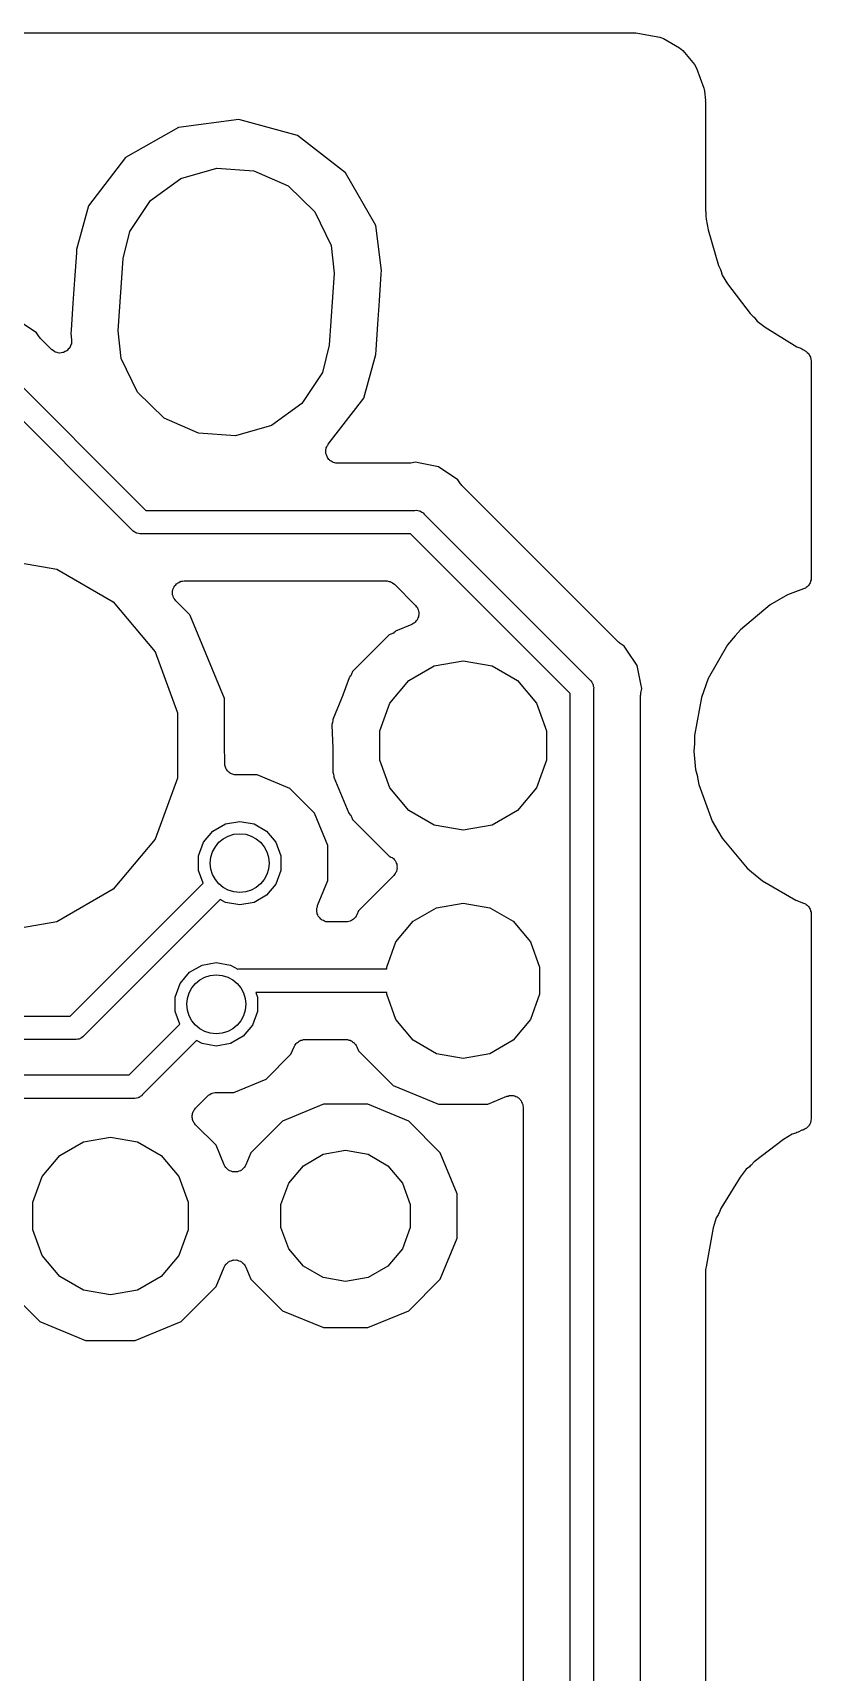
# Model space of a CAD drawing. Extents: x 240.1 to 314.9, y -176.2 to -102.8.
# Drawn here: x 306.5 to 314.91, y -120.5 to -102.79 of the extents above; entities that cross this region are included whole.
import ezdxf

# ---------------------------------------------------------------- set-up
doc = ezdxf.new("R2010")
doc.units = 0
doc.header["$MEASUREMENT"] = 0
doc.layers.add('BLACK', color=7, linetype='CONTINUOUS')

msp = doc.modelspace()

# ---------------------------------------------------------------- linework, layer by layer
at = {"layer": 'BLACK', "linetype": 'CONTINUOUS'}
for p, q in [((257.793, -102.793), (312.995, -102.793)), ((312.995, -102.793), (313.006, -102.795)), ((313.006, -102.795), (313.017, -102.795)), ((313.017, -102.795), (313.274, -102.84)), ((313.274, -102.84), (313.315, -102.855)), ((313.315, -102.855), (313.488, -102.955)), ((313.488, -102.955), (313.488, -102.955)), ((313.488, -102.955), (313.522, -102.983)), ((313.522, -102.983), (313.65, -103.136)), ((313.65, -103.136), (313.672, -103.174)), ((313.672, -103.174), (313.751, -103.391)), ((313.751, -103.391), (313.753, -103.407)), ((313.753, -103.407), (313.758, -103.423)), ((313.758, -103.423), (313.767, -103.524)), ((313.767, -103.524), (313.766, -103.529)), ((313.766, -103.529), (313.767, -103.535)), ((313.767, -103.535), (313.767, -104.703)), ((308.726, -103.731), (308.074, -103.814)), ((309.36, -103.903), (308.726, -103.731)), ((308.074, -103.814), (307.504, -104.141)), ((309.879, -104.304), (309.36, -103.903)), ((307.504, -104.141), (307.103, -104.66)), ((308.1, -104.367), (308.488, -104.256)), ((308.488, -104.256), (308.89, -104.284)), ((307.774, -104.605), (308.1, -104.367)), ((308.89, -104.284), (309.258, -104.447)), ((309.258, -104.447), (309.548, -104.727)), ((310.206, -104.874), (309.879, -104.304)), ((307.549, -104.939), (307.774, -104.605)), ((307.103, -104.66), (306.974, -105.134)), ((309.548, -104.727), (309.725, -105.089)), ((313.767, -104.703), (313.768, -104.707)), ((313.768, -104.707), (313.768, -104.717)), ((313.768, -104.717), (313.77, -104.726)), ((313.77, -104.726), (313.773, -104.775)), ((313.773, -104.775), (313.773, -104.776)), ((313.773, -104.776), (313.774, -104.797)), ((313.774, -104.797), (313.775, -104.805)), ((313.775, -104.805), (313.796, -104.921)), ((307.477, -105.232), (307.549, -104.939)), ((310.268, -105.361), (310.206, -104.874)), ((313.796, -104.921), (313.908, -105.306)), ((306.974, -105.134), (306.972, -105.17)), ((309.725, -105.089), (309.757, -105.389)), ((306.972, -105.17), (306.952, -105.46)), ((306.972, -105.17), (306.972, -105.17)), ((307.423, -106.011), (307.477, -105.232)), ((313.908, -105.306), (313.929, -105.348)), ((306.952, -105.46), (306.934, -105.713)), ((309.757, -105.389), (309.703, -106.168)), ((310.246, -105.687), (310.266, -105.397)), ((310.266, -105.397), (310.268, -105.361)), ((310.266, -105.397), (310.266, -105.397)), ((313.929, -105.348), (313.933, -105.36)), ((313.933, -105.36), (313.938, -105.371)), ((313.938, -105.371), (313.949, -105.411)), ((313.949, -105.411), (314.006, -105.504)), ((314.006, -105.504), (314.249, -105.823)), ((310.228, -105.94), (310.246, -105.687)), ((310.246, -105.687), (310.246, -105.687)), ((306.934, -105.713), (306.914, -106.003)), ((306.934, -105.713), (306.934, -105.713)), ((314.249, -105.823), (314.284, -105.855)), ((314.284, -105.855), (314.292, -105.865)), ((314.292, -105.865), (314.301, -105.874)), ((306.541, -106.032), (306.331, -105.892)), ((306.569, -106.075), (306.541, -106.032)), ((306.914, -106.003), (306.912, -106.039)), ((306.912, -106.039), (306.921, -106.108)), ((306.914, -106.003), (306.914, -106.003)), ((307.455, -106.311), (307.423, -106.011)), ((310.209, -106.216), (310.228, -105.94)), ((314.301, -105.874), (314.326, -105.907)), ((314.326, -105.907), (314.413, -105.973)), ((314.413, -105.973), (314.754, -106.183)), ((306.578, -106.084), (306.569, -106.075)), ((306.585, -106.094), (306.578, -106.084)), ((306.705, -106.214), (306.585, -106.094)), ((306.707, -106.215), (306.705, -106.214)), ((306.709, -106.217), (306.707, -106.215)), ((306.725, -106.228), (306.709, -106.217)), ((306.885, -106.211), (306.872, -106.225)), ((306.899, -106.197), (306.885, -106.211)), ((306.9, -106.195), (306.899, -106.197)), ((306.902, -106.193), (306.9, -106.195)), ((306.909, -106.175), (306.902, -106.193)), ((306.917, -106.157), (306.909, -106.175)), ((306.918, -106.154), (306.917, -106.157)), ((306.919, -106.152), (306.918, -106.154)), ((306.921, -106.113), (306.919, -106.132)), ((306.919, -106.132), (306.919, -106.152)), ((306.921, -106.108), (306.92, -106.11)), ((306.92, -106.11), (306.921, -106.113)), ((309.703, -106.168), (309.631, -106.461)), ((310.206, -106.266), (310.209, -106.216)), ((314.754, -106.183), (314.798, -106.2)), ((314.798, -106.2), (314.809, -106.207)), ((314.809, -106.207), (314.82, -106.212)), ((314.82, -106.212), (314.851, -106.231)), ((306.741, -106.239), (306.725, -106.228)), ((306.743, -106.24), (306.741, -106.239)), ((306.746, -106.241), (306.743, -106.24)), ((306.765, -106.245), (306.746, -106.241)), ((306.784, -106.251), (306.765, -106.245)), ((306.786, -106.25), (306.784, -106.251)), ((306.789, -106.251), (306.786, -106.25)), ((306.808, -106.248), (306.789, -106.251)), ((306.827, -106.247), (306.808, -106.248)), ((306.83, -106.246), (306.827, -106.247)), ((306.832, -106.245), (306.83, -106.246)), ((306.85, -106.236), (306.832, -106.245)), ((306.867, -106.228), (306.85, -106.236)), ((306.869, -106.226), (306.867, -106.228)), ((306.872, -106.225), (306.869, -106.226)), ((307.632, -106.673), (307.455, -106.311)), ((310.077, -106.74), (310.206, -106.266)), ((314.851, -106.231), (314.865, -106.244)), ((314.865, -106.244), (314.88, -106.257)), ((314.88, -106.257), (314.882, -106.259)), ((314.882, -106.259), (314.883, -106.26)), ((314.883, -106.26), (314.893, -106.278)), ((314.893, -106.278), (314.902, -106.295)), ((314.902, -106.295), (314.903, -106.297)), ((314.903, -106.297), (314.904, -106.3)), ((314.904, -106.3), (314.907, -106.319)), ((314.907, -106.319), (314.91, -106.338)), ((314.91, -106.338), (314.91, -108.679)), ((306.177, -106.404), (307.723, -107.95)), ((309.631, -106.461), (309.406, -106.795)), ((307.576, -108.163), (306.03, -106.617)), ((307.922, -106.953), (307.632, -106.673)), ((309.693, -107.237), (310.077, -106.74)), ((309.406, -106.795), (309.08, -107.033)), ((308.29, -107.116), (307.922, -106.953)), ((309.08, -107.033), (308.692, -107.144)), ((308.692, -107.144), (308.29, -107.116)), ((309.668, -107.293), (309.671, -107.285)), ((309.671, -107.285), (309.672, -107.276)), ((309.672, -107.276), (309.678, -107.264)), ((309.678, -107.264), (309.683, -107.251)), ((309.683, -107.251), (309.689, -107.245)), ((309.689, -107.245), (309.693, -107.237)), ((309.666, -107.32), (309.668, -107.307)), ((309.668, -107.328), (309.666, -107.32)), ((309.668, -107.307), (309.668, -107.293)), ((309.668, -107.337), (309.668, -107.328)), ((309.673, -107.35), (309.668, -107.337)), ((309.676, -107.363), (309.673, -107.35)), ((309.68, -107.37), (309.676, -107.363)), ((309.683, -107.378), (309.68, -107.37)), ((309.692, -107.389), (309.683, -107.378)), ((309.699, -107.4), (309.692, -107.389)), ((309.706, -107.406), (309.699, -107.4)), ((309.711, -107.412), (309.706, -107.406)), ((309.723, -107.419), (309.711, -107.412)), ((309.734, -107.427), (309.723, -107.419)), ((309.742, -107.43), (309.734, -107.427)), ((309.75, -107.434), (309.742, -107.43)), ((309.763, -107.437), (309.75, -107.434)), ((309.776, -107.441), (309.763, -107.437)), ((309.785, -107.441), (309.776, -107.441)), ((309.793, -107.442), (309.785, -107.441)), ((310.559, -107.442), (309.793, -107.442)), ((310.571, -107.44), (310.559, -107.442)), ((310.584, -107.44), (310.571, -107.44)), ((310.634, -107.43), (310.584, -107.44)), ((310.684, -107.44), (310.634, -107.43)), ((310.882, -107.479), (310.684, -107.44)), ((310.684, -107.44), (310.684, -107.44)), ((311.092, -107.619), (310.882, -107.479)), ((311.12, -107.662), (311.092, -107.619)), ((311.129, -107.671), (311.12, -107.662)), ((311.136, -107.681), (311.129, -107.671)), ((312.828, -109.373), (311.136, -107.681)), ((307.723, -107.95), (310.629, -107.95)), ((310.629, -107.95), (310.645, -107.949)), ((310.645, -107.949), (310.662, -107.953)), ((310.662, -107.953), (310.678, -107.956)), ((310.678, -107.956), (310.683, -107.959)), ((310.683, -107.959), (310.689, -107.96)), ((310.689, -107.96), (310.703, -107.97)), ((310.703, -107.97), (310.717, -107.978)), ((310.717, -107.978), (310.728, -107.991)), ((310.728, -107.991), (312.518, -109.781)), ((307.587, -108.176), (307.576, -108.163)), ((307.602, -108.184), (307.587, -108.176)), ((307.615, -108.194), (307.602, -108.184)), ((307.621, -108.195), (307.615, -108.194)), ((307.626, -108.198), (307.621, -108.195)), ((307.642, -108.201), (307.626, -108.198)), ((307.659, -108.205), (307.642, -108.201)), ((307.676, -108.204), (307.659, -108.205)), ((310.582, -108.204), (307.676, -108.204)), ((312.305, -109.927), (310.582, -108.204)), ((306.07, -108.465), (306.762, -108.587)), ((306.762, -108.587), (307.371, -108.939)), ((314.908, -108.701), (314.904, -108.712)), ((314.91, -108.679), (314.908, -108.69)), ((314.908, -108.69), (314.908, -108.701)), ((308.01, -108.85), (308.012, -108.834)), ((308.012, -108.855), (308.01, -108.85)), ((308.012, -108.817), (308.014, -108.812)), ((308.012, -108.834), (308.012, -108.817)), ((308.012, -108.861), (308.012, -108.855)), ((308.017, -108.877), (308.012, -108.861)), ((308.014, -108.806), (308.021, -108.791)), ((308.014, -108.812), (308.014, -108.806)), ((308.022, -108.893), (308.017, -108.877)), ((308.021, -108.791), (308.027, -108.775)), ((308.027, -108.775), (308.03, -108.771)), ((308.03, -108.771), (308.033, -108.766)), ((308.033, -108.766), (308.045, -108.754)), ((308.045, -108.754), (308.055, -108.742)), ((308.055, -108.742), (308.06, -108.739)), ((308.06, -108.739), (308.064, -108.735)), ((308.064, -108.735), (308.079, -108.728)), ((308.079, -108.728), (308.093, -108.72)), ((308.093, -108.72), (308.099, -108.719)), ((308.099, -108.719), (308.104, -108.716)), ((308.104, -108.716), (308.12, -108.715)), ((308.12, -108.715), (308.137, -108.712)), ((308.137, -108.712), (310.319, -108.712)), ((310.319, -108.712), (310.324, -108.713)), ((310.324, -108.713), (310.33, -108.712)), ((310.33, -108.712), (310.346, -108.717)), ((310.346, -108.717), (310.362, -108.72)), ((310.362, -108.72), (310.367, -108.722)), ((310.367, -108.722), (310.372, -108.724)), ((310.372, -108.724), (310.386, -108.733)), ((310.386, -108.733), (310.4, -108.742)), ((310.4, -108.742), (310.404, -108.746)), ((310.404, -108.746), (310.408, -108.749)), ((310.408, -108.749), (310.635, -108.976)), ((314.653, -108.862), (314.466, -108.97)), ((314.826, -108.799), (314.653, -108.862)), ((314.836, -108.793), (314.826, -108.799)), ((314.847, -108.789), (314.836, -108.793)), ((314.855, -108.782), (314.847, -108.789)), ((314.865, -108.777), (314.855, -108.782)), ((314.872, -108.768), (314.865, -108.777)), ((314.88, -108.761), (314.872, -108.768)), ((314.886, -108.751), (314.88, -108.761)), ((314.893, -108.743), (314.886, -108.751)), ((314.897, -108.732), (314.893, -108.743)), ((314.902, -108.723), (314.897, -108.732)), ((314.904, -108.712), (314.902, -108.723)), ((307.371, -108.939), (307.823, -109.478)), ((308.025, -108.897), (308.022, -108.893)), ((308.027, -108.902), (308.025, -108.897)), ((308.038, -108.915), (308.027, -108.902)), ((308.047, -108.929), (308.038, -108.915)), ((308.196, -109.078), (308.047, -108.929)), ((310.635, -108.976), (310.643, -108.987)), ((310.643, -108.987), (310.652, -108.997)), ((310.652, -108.997), (310.656, -109.005)), ((310.656, -109.005), (310.66, -109.012)), ((310.66, -109.012), (310.664, -109.025)), ((310.664, -109.025), (310.669, -109.038)), ((310.669, -109.038), (310.67, -109.047)), ((310.67, -109.047), (310.672, -109.055)), ((310.672, -109.055), (310.671, -109.068)), ((314.466, -108.97), (314.145, -109.239)), ((308.197, -109.08), (308.196, -109.078)), ((308.201, -109.087), (308.197, -109.08)), ((308.572, -109.981), (308.201, -109.087)), ((310.594, -109.183), (310.421, -109.255)), ((310.606, -109.176), (310.594, -109.183)), ((310.618, -109.17), (310.606, -109.176)), ((310.624, -109.164), (310.618, -109.17)), ((310.631, -109.159), (310.624, -109.164)), ((310.639, -109.148), (310.631, -109.159)), ((310.649, -109.139), (310.639, -109.148)), ((310.653, -109.131), (310.649, -109.139)), ((310.658, -109.124), (310.653, -109.131)), ((310.662, -109.111), (310.658, -109.124)), ((310.668, -109.099), (310.662, -109.111)), ((310.669, -109.09), (310.668, -109.099)), ((310.671, -109.082), (310.669, -109.09)), ((310.671, -109.068), (310.671, -109.082)), ((310.352, -109.296), (309.956, -109.692)), ((310.379, -109.284), (310.352, -109.296)), ((310.387, -109.279), (310.379, -109.284)), ((310.397, -109.275), (310.387, -109.279)), ((310.406, -109.267), (310.397, -109.275)), ((310.416, -109.261), (310.406, -109.267)), ((310.421, -109.255), (310.416, -109.261)), ((312.838, -109.38), (312.828, -109.373)), ((312.847, -109.388), (312.838, -109.38)), ((312.89, -109.417), (312.847, -109.388)), ((314.006, -109.404), (313.797, -109.767)), ((314.09, -109.305), (314.006, -109.404)), ((314.145, -109.239), (314.09, -109.305)), ((314.09, -109.305), (314.09, -109.305)), ((307.823, -109.478), (308.064, -110.138)), ((310.837, -109.63), (311.15, -109.575)), ((311.15, -109.575), (311.463, -109.63)), ((312.918, -109.459), (312.89, -109.417)), ((313.029, -109.625), (312.918, -109.459)), ((312.918, -109.459), (312.918, -109.459)), ((309.917, -109.759), (309.838, -109.976)), ((309.921, -109.756), (309.917, -109.759)), ((309.927, -109.746), (309.921, -109.756)), ((309.935, -109.737), (309.927, -109.746)), ((309.939, -109.727), (309.935, -109.737)), ((309.944, -109.719), (309.939, -109.727)), ((309.956, -109.692), (309.944, -109.719)), ((310.562, -109.789), (310.837, -109.63)), ((311.463, -109.63), (311.738, -109.789)), ((313.03, -109.627), (313.029, -109.625)), ((313.029, -109.625), (313.029, -109.625)), ((313.069, -109.824), (313.03, -109.627)), ((310.358, -110.033), (310.562, -109.789)), ((311.738, -109.789), (311.942, -110.033)), ((312.305, -126.257), (312.305, -109.927)), ((312.518, -109.781), (312.531, -109.792)), ((312.531, -109.792), (312.539, -109.806)), ((312.539, -109.806), (312.549, -109.82)), ((312.549, -109.82), (312.55, -109.826)), ((312.55, -109.826), (312.553, -109.831)), ((312.553, -109.831), (312.556, -109.847)), ((312.556, -109.847), (312.56, -109.863)), ((312.56, -109.863), (312.559, -109.88)), ((312.559, -109.88), (312.559, -126.304)), ((313.067, -109.95), (313.069, -109.937)), ((313.079, -109.875), (313.069, -109.824)), ((313.069, -109.824), (313.069, -109.824)), ((313.069, -109.925), (313.079, -109.875)), ((313.069, -109.937), (313.069, -109.925)), ((313.797, -109.767), (313.723, -109.97)), ((308.572, -110.479), (308.572, -109.981)), ((309.836, -109.981), (309.741, -110.21)), ((309.837, -109.978), (309.836, -109.981)), ((309.838, -109.976), (309.837, -109.978)), ((310.249, -110.331), (310.358, -110.033)), ((311.942, -110.033), (312.051, -110.331)), ((313.067, -126.235), (313.067, -109.95)), ((313.723, -109.97), (313.65, -110.382)), ((308.064, -110.138), (308.064, -110.842)), ((309.733, -110.261), (309.731, -110.269)), ((309.731, -110.269), (309.741, -110.517)), ((309.737, -110.24), (309.733, -110.261)), ((309.733, -110.261), (309.733, -110.261)), ((309.733, -110.261), (309.733, -110.261)), ((309.741, -110.218), (309.737, -110.24)), ((309.741, -110.21), (309.741, -110.218)), ((309.741, -110.218), (309.741, -110.218)), ((309.741, -110.218), (309.741, -110.218)), ((310.249, -110.649), (310.249, -110.331)), ((312.051, -110.331), (312.051, -110.649)), ((313.65, -110.472), (313.643, -110.55)), ((313.65, -110.461), (313.649, -110.466)), ((313.649, -110.466), (313.65, -110.472)), ((313.65, -110.382), (313.65, -110.461)), ((308.572, -110.48), (308.572, -110.479)), ((308.574, -110.682), (308.572, -110.48)), ((308.572, -110.48), (308.572, -110.48)), ((309.741, -110.517), (309.741, -110.52)), ((309.741, -110.52), (309.741, -110.522)), ((309.741, -110.522), (309.741, -110.77)), ((310.358, -110.947), (310.249, -110.649)), ((312.051, -110.649), (311.942, -110.947)), ((313.643, -110.55), (313.66, -110.748)), ((308.575, -110.692), (308.574, -110.682)), ((308.575, -110.703), (308.575, -110.692)), ((308.579, -110.713), (308.575, -110.703)), ((308.582, -110.725), (308.579, -110.713)), ((308.587, -110.734), (308.582, -110.725)), ((308.591, -110.744), (308.587, -110.734)), ((308.598, -110.753), (308.591, -110.744)), ((308.604, -110.763), (308.598, -110.753)), ((308.612, -110.77), (308.604, -110.763)), ((308.619, -110.778), (308.612, -110.77)), ((308.629, -110.784), (308.619, -110.778)), ((308.638, -110.791), (308.629, -110.784)), ((308.648, -110.795), (308.638, -110.791)), ((308.657, -110.8), (308.648, -110.795)), ((308.669, -110.802), (308.657, -110.8)), ((308.68, -110.806), (308.669, -110.802)), ((308.69, -110.806), (308.68, -110.806)), ((308.701, -110.807), (308.69, -110.806)), ((308.926, -110.807), (308.701, -110.807)), ((309.277, -110.953), (308.926, -110.807)), ((309.741, -110.77), (309.744, -110.778)), ((309.744, -110.778), (309.744, -110.778)), ((309.744, -110.778), (309.744, -110.778)), ((309.744, -110.778), (309.749, -110.8)), ((309.749, -110.8), (309.754, -110.821)), ((309.754, -110.821), (309.754, -110.821)), ((309.754, -110.821), (309.754, -110.821)), ((309.754, -110.821), (309.754, -110.832)), ((313.66, -110.748), (313.681, -110.824)), ((313.681, -110.824), (313.681, -110.829)), ((308.064, -110.842), (307.823, -111.502)), ((309.544, -111.22), (309.277, -110.953)), ((309.754, -110.832), (309.915, -111.219)), ((310.562, -111.191), (310.358, -110.947)), ((311.942, -110.947), (311.738, -111.191)), ((313.681, -110.829), (313.683, -110.835)), ((313.683, -110.835), (313.697, -110.912)), ((313.697, -110.912), (313.84, -111.305)), ((308.447, -111.414), (308.583, -111.336)), ((308.583, -111.336), (308.737, -111.309)), ((308.737, -111.309), (308.891, -111.336)), ((308.891, -111.336), (309.027, -111.414)), ((309.69, -111.571), (309.544, -111.22)), ((309.915, -111.219), (309.921, -111.224)), ((309.921, -111.224), (309.927, -111.234)), ((309.927, -111.234), (309.935, -111.243)), ((309.935, -111.243), (309.939, -111.253)), ((309.939, -111.253), (309.944, -111.261)), ((309.944, -111.261), (309.956, -111.288)), ((309.956, -111.288), (310.352, -111.684)), ((310.837, -111.35), (310.562, -111.191)), ((311.15, -111.405), (310.837, -111.35)), ((311.463, -111.35), (311.15, -111.405)), ((311.738, -111.191), (311.463, -111.35)), ((313.84, -111.305), (313.901, -111.411)), ((307.823, -111.502), (307.371, -112.041)), ((308.292, -111.682), (308.346, -111.534)), ((308.346, -111.534), (308.447, -111.414)), ((309.027, -111.414), (309.128, -111.534)), ((309.128, -111.534), (309.181, -111.682)), ((313.901, -111.411), (313.948, -111.492)), ((313.948, -111.492), (314.217, -111.813)), ((308.292, -111.838), (308.292, -111.682)), ((309.181, -111.682), (309.181, -111.838)), ((309.69, -111.949), (309.69, -111.571)), ((310.352, -111.684), (310.359, -111.687)), ((310.359, -111.687), (310.37, -111.695)), ((310.37, -111.695), (310.383, -111.7)), ((310.383, -111.7), (310.389, -111.706)), ((310.389, -111.706), (310.396, -111.711)), ((310.396, -111.711), (310.404, -111.722)), ((308.342, -111.975), (308.292, -111.838)), ((309.181, -111.838), (309.128, -111.986)), ((310.408, -111.883), (310.4, -111.894)), ((310.404, -111.722), (310.414, -111.732)), ((310.417, -111.873), (310.408, -111.883)), ((310.414, -111.732), (310.418, -111.739)), ((310.42, -111.865), (310.417, -111.873)), ((310.418, -111.739), (310.423, -111.746)), ((310.425, -111.858), (310.42, -111.865)), ((310.423, -111.746), (310.427, -111.759)), ((310.429, -111.845), (310.425, -111.858)), ((310.427, -111.759), (310.433, -111.772)), ((310.434, -111.832), (310.429, -111.845)), ((310.433, -111.772), (310.433, -111.78)), ((310.433, -111.78), (310.436, -111.788)), ((310.437, -111.816), (310.434, -111.824)), ((310.434, -111.824), (310.434, -111.832)), ((310.436, -111.788), (310.435, -111.802)), ((310.435, -111.802), (310.437, -111.816)), ((314.217, -111.813), (314.264, -111.853)), ((314.264, -111.853), (314.264, -111.853)), ((314.264, -111.853), (314.382, -111.952)), ((307.371, -112.041), (306.762, -112.393)), ((306.906, -113.411), (308.342, -111.975)), ((309.128, -111.986), (309.027, -112.106)), ((309.578, -112.219), (309.69, -111.949)), ((310.4, -111.894), (310.02, -112.275)), ((314.382, -111.952), (314.745, -112.161)), ((308.525, -112.151), (307.053, -113.624)), ((308.583, -112.184), (308.525, -112.151)), ((308.737, -112.211), (308.583, -112.184)), ((308.891, -112.184), (308.737, -112.211)), ((309.027, -112.106), (308.891, -112.184)), ((309.57, -112.246), (309.575, -112.233)), ((309.575, -112.233), (309.578, -112.219)), ((310.611, -112.388), (310.863, -112.242)), ((310.863, -112.242), (311.15, -112.192)), ((311.15, -112.192), (311.437, -112.242)), ((311.437, -112.242), (311.689, -112.388)), ((314.745, -112.161), (314.826, -112.191)), ((314.826, -112.191), (314.836, -112.196)), ((314.836, -112.196), (314.847, -112.2)), ((314.847, -112.2), (314.855, -112.207)), ((314.855, -112.207), (314.865, -112.213)), ((314.865, -112.213), (314.872, -112.221)), ((314.872, -112.221), (314.88, -112.228)), ((314.88, -112.228), (314.886, -112.238)), ((314.886, -112.238), (314.893, -112.247)), ((306.762, -112.393), (306.07, -112.515)), ((309.568, -112.262), (309.57, -112.254)), ((309.57, -112.276), (309.568, -112.262)), ((309.57, -112.254), (309.57, -112.246)), ((309.57, -112.29), (309.57, -112.276)), ((309.573, -112.298), (309.57, -112.29)), ((309.574, -112.306), (309.573, -112.298)), ((309.58, -112.318), (309.574, -112.306)), ((309.585, -112.331), (309.58, -112.318)), ((309.59, -112.338), (309.585, -112.331)), ((309.594, -112.345), (309.59, -112.338)), ((309.604, -112.355), (309.594, -112.345)), ((309.613, -112.365), (309.604, -112.355)), ((309.621, -112.369), (309.613, -112.365)), ((309.627, -112.375), (309.621, -112.369)), ((309.64, -112.38), (309.627, -112.375)), ((309.652, -112.387), (309.64, -112.38)), ((309.66, -112.389), (309.652, -112.387)), ((309.668, -112.392), (309.66, -112.389)), ((309.681, -112.393), (309.668, -112.392)), ((309.695, -112.395), (309.681, -112.393)), ((309.885, -112.395), (309.695, -112.395)), ((309.893, -112.394), (309.885, -112.395)), ((309.901, -112.394), (309.893, -112.394)), ((309.915, -112.39), (309.901, -112.394)), ((309.928, -112.387), (309.915, -112.39)), ((309.935, -112.383), (309.928, -112.387)), ((309.943, -112.381), (309.935, -112.383)), ((309.954, -112.372), (309.943, -112.381)), ((309.966, -112.365), (309.954, -112.372)), ((309.972, -112.359), (309.966, -112.365)), ((309.978, -112.354), (309.972, -112.359)), ((309.986, -112.342), (309.978, -112.354)), ((309.995, -112.331), (309.986, -112.342)), ((309.998, -112.324), (309.995, -112.331)), ((310.002, -112.317), (309.998, -112.324)), ((310.02, -112.275), (310.002, -112.317)), ((310.424, -112.611), (310.611, -112.388)), ((311.689, -112.388), (311.876, -112.611)), ((314.893, -112.247), (314.897, -112.257)), ((314.897, -112.257), (314.902, -112.267)), ((314.902, -112.267), (314.904, -112.278)), ((314.904, -112.278), (314.908, -112.288)), ((314.908, -112.288), (314.908, -112.299)), ((314.908, -112.299), (314.91, -112.31)), ((314.91, -112.31), (314.91, -114.52)), ((310.325, -112.884), (310.424, -112.611)), ((311.876, -112.611), (311.976, -112.884)), ((308.092, -113.058), (308.193, -112.938)), ((308.193, -112.938), (308.329, -112.86)), ((308.329, -112.86), (308.483, -112.833)), ((308.483, -112.833), (308.637, -112.86)), ((308.637, -112.86), (308.715, -112.904)), ((308.715, -112.904), (308.726, -112.902)), ((308.726, -112.902), (308.743, -112.903)), ((308.743, -112.903), (310.325, -112.903)), ((310.325, -112.903), (310.325, -112.884)), ((311.976, -112.884), (311.976, -113.176)), ((308.038, -113.206), (308.092, -113.058)), ((308.038, -113.362), (308.038, -113.206)), ((310.325, -113.157), (308.91, -113.157)), ((308.91, -113.157), (308.928, -113.206)), ((308.928, -113.206), (308.928, -113.362)), ((310.325, -113.176), (310.325, -113.157)), ((310.424, -113.449), (310.325, -113.176)), ((311.976, -113.176), (311.876, -113.449)), ((305.361, -113.411), (306.906, -113.411)), ((308.088, -113.499), (308.038, -113.362)), ((308.928, -113.362), (308.874, -113.51)), ((310.611, -113.672), (310.424, -113.449)), ((311.876, -113.449), (311.689, -113.672)), ((307.003, -113.659), (306.986, -113.662)), ((307.008, -113.656), (307.003, -113.659)), ((307.013, -113.655), (307.008, -113.656)), ((307.027, -113.645), (307.013, -113.655)), ((307.042, -113.637), (307.027, -113.645)), ((307.053, -113.624), (307.042, -113.637)), ((307.541, -114.046), (308.088, -113.499)), ((308.773, -113.63), (308.637, -113.708)), ((308.874, -113.51), (308.773, -113.63)), ((306.953, -113.665), (305.314, -113.665)), ((306.97, -113.666), (306.953, -113.665)), ((306.986, -113.662), (306.97, -113.666)), ((308.271, -113.675), (307.688, -114.259)), ((308.329, -113.708), (308.271, -113.675)), ((308.483, -113.735), (308.329, -113.708)), ((308.637, -113.708), (308.483, -113.735)), ((309.023, -114.091), (309.29, -113.824)), ((309.29, -113.824), (309.324, -113.743)), ((309.324, -113.743), (309.328, -113.736)), ((309.328, -113.736), (309.331, -113.728)), ((309.331, -113.728), (309.34, -113.718)), ((309.34, -113.718), (309.347, -113.706)), ((309.347, -113.706), (309.354, -113.701)), ((309.354, -113.701), (309.359, -113.695)), ((309.359, -113.695), (309.371, -113.688)), ((309.371, -113.688), (309.382, -113.679)), ((309.382, -113.679), (309.39, -113.677)), ((309.39, -113.677), (309.398, -113.673)), ((309.398, -113.673), (309.411, -113.67)), ((309.411, -113.67), (309.424, -113.666)), ((309.424, -113.666), (309.433, -113.666)), ((309.433, -113.666), (309.441, -113.665)), ((309.441, -113.665), (309.885, -113.665)), ((309.885, -113.665), (309.893, -113.666)), ((309.893, -113.666), (309.901, -113.666)), ((309.901, -113.666), (309.915, -113.67)), ((309.915, -113.67), (309.928, -113.673)), ((309.928, -113.673), (309.935, -113.677)), ((309.935, -113.677), (309.943, -113.679)), ((309.943, -113.679), (309.954, -113.688)), ((309.954, -113.688), (309.966, -113.695)), ((309.966, -113.695), (309.972, -113.701)), ((309.972, -113.701), (309.978, -113.706)), ((309.978, -113.706), (309.986, -113.718)), ((309.986, -113.718), (309.995, -113.728)), ((309.995, -113.728), (309.998, -113.736)), ((309.998, -113.736), (310.002, -113.743)), ((310.002, -113.743), (310.02, -113.785)), ((310.02, -113.785), (310.395, -114.16)), ((310.863, -113.818), (310.611, -113.672)), ((311.15, -113.868), (310.863, -113.818)), ((311.437, -113.818), (311.15, -113.868)), ((311.689, -113.672), (311.437, -113.818)), ((301.758, -114.046), (307.541, -114.046)), ((308.672, -114.236), (309.023, -114.091)), ((310.395, -114.16), (310.885, -114.363)), ((307.588, -114.3), (301.805, -114.3)), ((307.605, -114.301), (307.588, -114.3)), ((307.621, -114.297), (307.605, -114.301)), ((307.638, -114.294), (307.621, -114.297)), ((307.643, -114.291), (307.638, -114.294)), ((307.649, -114.29), (307.643, -114.291)), ((307.662, -114.28), (307.649, -114.29)), ((307.677, -114.272), (307.662, -114.28)), ((307.688, -114.259), (307.677, -114.272)), ((308.259, -114.406), (308.391, -114.274)), ((308.391, -114.274), (308.396, -114.27)), ((308.396, -114.27), (308.399, -114.266)), ((308.399, -114.266), (308.414, -114.258)), ((308.414, -114.258), (308.427, -114.248)), ((308.427, -114.248), (308.433, -114.247)), ((308.433, -114.247), (308.438, -114.244)), ((308.438, -114.244), (308.454, -114.241)), ((308.454, -114.241), (308.47, -114.237)), ((308.47, -114.237), (308.476, -114.237)), ((308.476, -114.237), (308.481, -114.236)), ((308.481, -114.236), (308.672, -114.236)), ((309.64, -114.363), (309.197, -114.547)), ((310.12, -114.363), (309.64, -114.363)), ((310.563, -114.547), (310.12, -114.363)), ((310.885, -114.363), (311.415, -114.363)), ((311.415, -114.363), (311.621, -114.278)), ((311.621, -114.278), (311.635, -114.275)), ((311.635, -114.275), (311.648, -114.27)), ((311.648, -114.27), (311.656, -114.27)), ((311.656, -114.27), (311.664, -114.269)), ((311.664, -114.269), (311.678, -114.27)), ((311.678, -114.27), (311.692, -114.27)), ((311.692, -114.27), (311.7, -114.273)), ((311.7, -114.273), (311.708, -114.274)), ((311.708, -114.274), (311.72, -114.281)), ((311.72, -114.281), (311.733, -114.285)), ((311.733, -114.285), (311.74, -114.291)), ((311.74, -114.291), (311.747, -114.295)), ((311.747, -114.295), (311.757, -114.305)), ((311.757, -114.305), (311.767, -114.314)), ((311.767, -114.314), (311.771, -114.321)), ((311.771, -114.321), (311.777, -114.327)), ((311.777, -114.327), (311.782, -114.34)), ((311.782, -114.34), (311.789, -114.352)), ((311.789, -114.352), (311.791, -114.36)), ((311.791, -114.36), (311.794, -114.368)), ((308.223, -114.485), (308.225, -114.474)), ((308.223, -114.496), (308.223, -114.485)), ((308.223, -114.507), (308.223, -114.496)), ((308.225, -114.517), (308.223, -114.507)), ((308.225, -114.474), (308.226, -114.463)), ((308.226, -114.528), (308.225, -114.517)), ((308.226, -114.463), (308.231, -114.453)), ((308.231, -114.539), (308.226, -114.528)), ((308.231, -114.453), (308.234, -114.442)), ((308.234, -114.549), (308.231, -114.539)), ((308.234, -114.442), (308.24, -114.433)), ((308.24, -114.433), (308.245, -114.423)), ((308.245, -114.423), (308.253, -114.415)), ((308.253, -114.415), (308.259, -114.406)), ((311.794, -114.368), (311.794, -114.382)), ((311.794, -114.382), (311.797, -114.395)), ((311.797, -114.395), (311.797, -125.994)), ((314.907, -114.535), (314.906, -114.551)), ((314.91, -114.52), (314.907, -114.535)), ((307.049, -114.77), (307.34, -114.719)), ((307.34, -114.719), (307.631, -114.77)), ((308.24, -114.558), (308.234, -114.549)), ((308.245, -114.568), (308.24, -114.558)), ((308.253, -114.576), (308.245, -114.568)), ((308.259, -114.585), (308.253, -114.576)), ((308.481, -114.807), (308.259, -114.585)), ((309.197, -114.547), (308.857, -114.887)), ((310.903, -114.887), (310.563, -114.547)), ((314.705, -114.686), (314.612, -114.743)), ((314.745, -114.675), (314.705, -114.686)), ((314.756, -114.67), (314.745, -114.675)), ((314.768, -114.666), (314.756, -114.67)), ((314.81, -114.645), (314.768, -114.666)), ((314.818, -114.642), (314.81, -114.645)), ((314.832, -114.636), (314.818, -114.642)), ((314.846, -114.63), (314.832, -114.636)), ((314.852, -114.626), (314.846, -114.63)), ((314.858, -114.623), (314.852, -114.626)), ((314.869, -114.612), (314.858, -114.623)), ((314.88, -114.602), (314.869, -114.612)), ((314.884, -114.596), (314.88, -114.602)), ((314.888, -114.591), (314.884, -114.596)), ((314.895, -114.577), (314.888, -114.591)), ((314.902, -114.564), (314.895, -114.577)), ((314.904, -114.557), (314.902, -114.564)), ((314.906, -114.551), (314.904, -114.557)), ((306.793, -114.918), (307.049, -114.77)), ((307.631, -114.77), (307.887, -114.918)), ((308.568, -115.018), (308.481, -114.807)), ((308.857, -114.887), (308.803, -115.018)), ((309.637, -114.903), (309.88, -114.861)), ((309.88, -114.861), (310.123, -114.903)), ((311.087, -115.33), (310.903, -114.887)), ((314.612, -114.743), (314.293, -114.986)), ((306.603, -115.144), (306.793, -114.918)), ((307.887, -114.918), (308.077, -115.144)), ((308.577, -115.032), (308.568, -115.018)), ((308.585, -115.046), (308.577, -115.032)), ((308.589, -115.05), (308.585, -115.046)), ((308.592, -115.055), (308.589, -115.05)), ((308.605, -115.065), (308.592, -115.055)), ((308.617, -115.076), (308.605, -115.065)), ((308.766, -115.065), (308.754, -115.076)), ((308.779, -115.055), (308.766, -115.065)), ((308.782, -115.05), (308.779, -115.055)), ((308.786, -115.046), (308.782, -115.05)), ((308.794, -115.032), (308.786, -115.046)), ((308.803, -115.018), (308.794, -115.032)), ((309.266, -115.215), (309.424, -115.027)), ((309.424, -115.027), (309.637, -114.903)), ((310.123, -114.903), (310.336, -115.027)), ((310.336, -115.027), (310.494, -115.215)), ((314.209, -115.063), (314.143, -115.15)), ((314.242, -115.038), (314.209, -115.063)), ((314.251, -115.029), (314.242, -115.038)), ((314.261, -115.021), (314.251, -115.029)), ((314.293, -114.986), (314.261, -115.021)), ((306.502, -115.422), (306.603, -115.144)), ((308.077, -115.144), (308.178, -115.422)), ((308.623, -115.078), (308.617, -115.076)), ((308.627, -115.082), (308.623, -115.078)), ((308.643, -115.087), (308.627, -115.082)), ((308.658, -115.093), (308.643, -115.087)), ((308.664, -115.093), (308.658, -115.093)), ((308.669, -115.095), (308.664, -115.093)), ((308.686, -115.094), (308.669, -115.095)), ((308.702, -115.095), (308.686, -115.094)), ((308.708, -115.093), (308.702, -115.095)), ((308.713, -115.093), (308.708, -115.093)), ((308.728, -115.087), (308.713, -115.093)), ((308.744, -115.082), (308.728, -115.087)), ((308.749, -115.078), (308.744, -115.082)), ((308.754, -115.076), (308.749, -115.078)), ((309.181, -115.447), (309.266, -115.215)), ((310.494, -115.215), (310.578, -115.447)), ((314.143, -115.15), (313.933, -115.491)), ((306.502, -115.718), (306.502, -115.422)), ((308.178, -115.422), (308.178, -115.718)), ((311.087, -115.81), (311.087, -115.33)), ((309.181, -115.693), (309.181, -115.447)), ((310.578, -115.447), (310.578, -115.693)), ((313.882, -115.592), (313.852, -115.697)), ((313.904, -115.557), (313.882, -115.592)), ((313.909, -115.546), (313.904, -115.557)), ((313.916, -115.535), (313.909, -115.546)), ((313.933, -115.491), (313.916, -115.535)), ((306.603, -115.996), (306.502, -115.718)), ((308.178, -115.718), (308.077, -115.996)), ((309.266, -115.925), (309.181, -115.693)), ((310.578, -115.693), (310.494, -115.925)), ((313.852, -115.697), (313.777, -116.099)), ((309.424, -116.113), (309.266, -115.925)), ((310.494, -115.925), (310.336, -116.113)), ((310.903, -116.253), (311.087, -115.81)), ((306.793, -116.222), (306.603, -115.996)), ((308.077, -115.996), (307.887, -116.222)), ((308.481, -116.333), (308.568, -116.122)), ((308.568, -116.122), (308.577, -116.108)), ((308.577, -116.108), (308.585, -116.094)), ((308.585, -116.094), (308.589, -116.09)), ((308.589, -116.09), (308.592, -116.085)), ((308.592, -116.085), (308.605, -116.075)), ((308.605, -116.075), (308.617, -116.064)), ((308.617, -116.064), (308.623, -116.062)), ((308.623, -116.062), (308.627, -116.058)), ((308.627, -116.058), (308.643, -116.053)), ((308.643, -116.053), (308.658, -116.047)), ((308.658, -116.047), (308.664, -116.047)), ((308.664, -116.047), (308.669, -116.045)), ((308.669, -116.045), (308.686, -116.046)), ((308.686, -116.046), (308.702, -116.045)), ((308.702, -116.045), (308.708, -116.047)), ((308.708, -116.047), (308.713, -116.047)), ((308.713, -116.047), (308.728, -116.053)), ((308.728, -116.053), (308.744, -116.058)), ((308.744, -116.058), (308.749, -116.062)), ((308.749, -116.062), (308.754, -116.064)), ((308.754, -116.064), (308.766, -116.075)), ((308.766, -116.075), (308.779, -116.085)), ((308.779, -116.085), (308.782, -116.09)), ((308.782, -116.09), (308.786, -116.094)), ((308.786, -116.094), (308.794, -116.108)), ((308.794, -116.108), (308.803, -116.122)), ((308.803, -116.122), (308.857, -116.253)), ((309.637, -116.236), (309.424, -116.113)), ((310.336, -116.113), (310.123, -116.236)), ((313.777, -116.1), (313.767, -116.15)), ((313.777, -116.099), (313.777, -116.1)), ((313.777, -116.1), (313.777, -116.1)), ((307.049, -116.37), (306.793, -116.222)), ((307.887, -116.222), (307.631, -116.37)), ((308.857, -116.253), (309.197, -116.593)), ((309.88, -116.279), (309.637, -116.236)), ((310.123, -116.236), (309.88, -116.279)), ((310.563, -116.593), (310.903, -116.253)), ((313.767, -116.15), (313.767, -123.753)), ((306.199, -116.333), (306.577, -116.711)), ((307.34, -116.421), (307.049, -116.37)), ((307.631, -116.37), (307.34, -116.421)), ((308.103, -116.711), (308.481, -116.333)), ((309.197, -116.593), (309.64, -116.776)), ((310.12, -116.776), (310.563, -116.593)), ((306.577, -116.711), (307.072, -116.916)), ((307.608, -116.916), (308.103, -116.711)), ((309.64, -116.776), (310.12, -116.776)), ((307.072, -116.916), (307.608, -116.916))]:
    msp.add_line(p, q, dxfattribs=at)
at = {"layer": 'BLACK'}
for centre in [(308.737, -111.76), (308.483, -113.284)]:
    msp.add_circle(centre, 0.318, dxfattribs=at)

doc.saveas('drawing.dxf')
